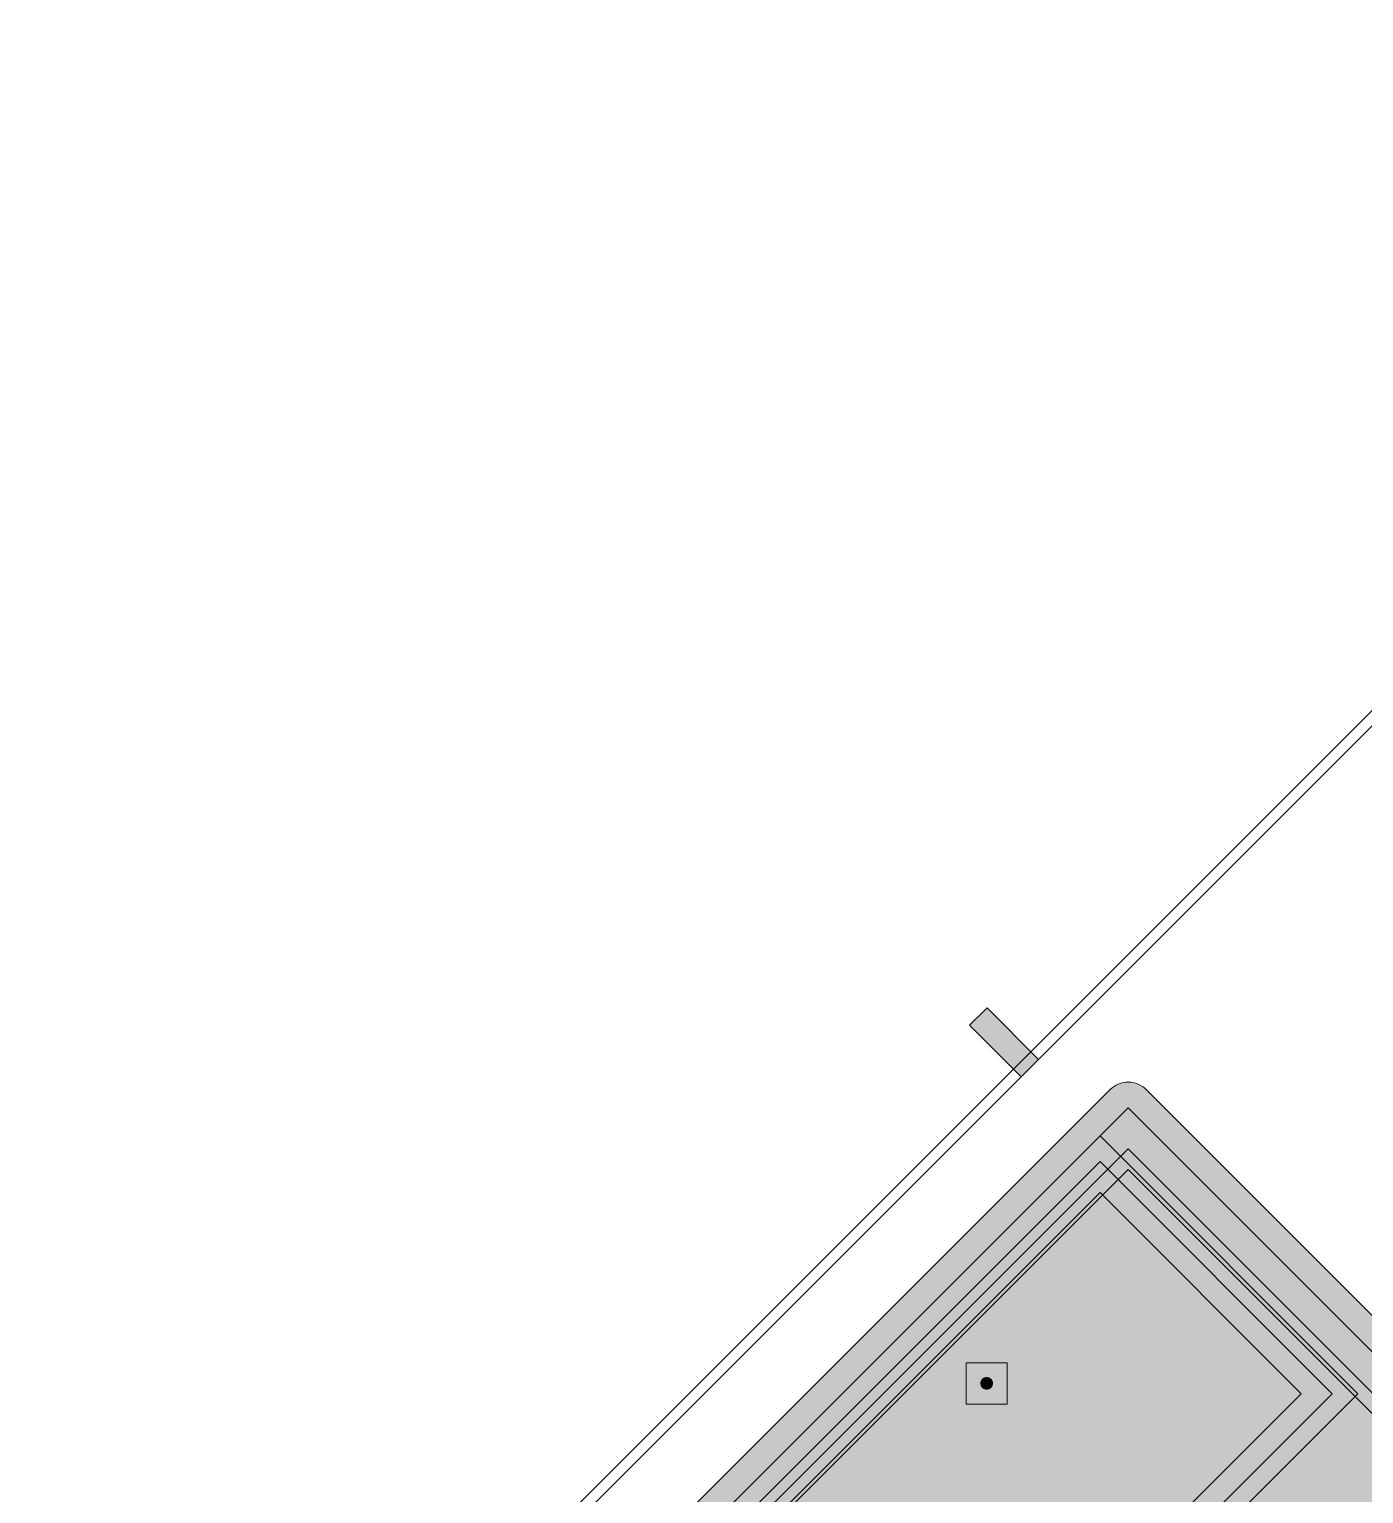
# Model space of a CAD drawing. Header units: metres. Extents: x 2172.2 to 2210.6, y 415.3 to 458.1.
# Drawn here: x 2172.988 to 2174.818, y 450.479 to 452.487 of the extents above; entities that cross this region are included whole.
import ezdxf

# ---------------------------------------------------------------- set-up
doc = ezdxf.new("R2010")
doc.units = ezdxf.units.M
for name, color, linetype, lineweight in [('NC_N1_BANQUETTES', 7, 'CONTINUOUS', 13), ('NC_N1_FLOOR_DECOR', 32, 'CONTINUOUS', 13), ('NC_N1_GLAZING', 4, 'CONTINUOUS', 13), ('NC_N1_WALLS', 7, 'CONTINUOUS', 25)]:
    doc.layers.add(name, color=color, linetype=linetype, lineweight=lineweight)

# ---------------------------------------------------------------- blocks, each defined once
blk = doc.blocks.new('NC_N1_ARCHITECTURE')
at = {"layer": 'NC_N1_WALLS', "true_color": 0xe7e6e1}
blk.add_hatch(color=256, dxfattribs=at).paths.add_polyline_path([(-15.722739, 17.121582), (-15.698698, 17.145624), (-15.627987, 17.074913), (-15.652029, 17.050871)])
at = {"layer": 'NC_N1_GLAZING', "linetype": 'CONTINUOUS', "lineweight": -2}
blk.add_lwpolyline([(-13.837099, 18.887014), (-13.826492, 18.876408), (-16.576925, 16.125977), (-16.58753, 16.136581)], close=True, dxfattribs=at)
at = {"layer": 'NC_N1_WALLS', "linetype": 'CONTINUOUS', "lineweight": -2}
blk.add_lwpolyline([(-15.722739, 17.121582), (-15.698698, 17.145624), (-15.627987, 17.074913), (-15.652029, 17.050871)], close=True, dxfattribs=at)
blk = doc.blocks.new('NC_N1_MIXED_FLOOR_ANNEX_L_1')
at = {"true_color": 0xeff0ee}
h = blk.add_hatch(color=256, dxfattribs=at)
h.dxf.hatch_style = 1
h.paths.add_polyline_path([(-15.5085, 13.9268), (-15.5119, 13.9273), (-15.5152, 13.9281), (-15.5185, 13.9293), (-15.5216, 13.9308), (-15.5245, 13.9325), (-15.5273, 13.9346), (-15.5298, 13.9369), (-17.0121, 15.4192), (-16.9447, 15.4867), (-16.9439, 15.4875), (-16.9332, 15.4993), (-16.9317, 15.5012), (-16.9317, 15.5012), (-16.9316, 15.5013), (-16.9303, 15.5032), (-16.9291, 15.5054), (-16.9282, 15.5077), (-16.9276, 15.5095), (-16.9275, 15.51), (-16.927, 15.5124), (-16.9269, 15.5131), (-16.9268, 15.5149), (-16.9268, 15.5168), (-16.9268, 15.5173), (-16.9268, 15.5179), (-16.927, 15.5198), (-16.9273, 15.5211), (-16.9275, 15.5222), (-16.9281, 15.5244), (-16.9282, 15.5245), (-16.9282, 15.5245), (-16.9291, 15.5268), (-16.9295, 15.5275), (-16.9303, 15.5289), (-16.9316, 15.5308), (-16.9317, 15.531), (-16.9332, 15.5329), (-16.9439, 15.5446), (-16.9447, 15.5455), (-16.9812, 15.582), (-15.5298, 17.0334), (-15.5273, 17.0357), (-15.5245, 17.0377), (-15.5216, 17.0395), (-15.5185, 17.041), (-15.5152, 17.0421), (-15.5119, 17.043), (-15.5085, 17.0435), (-15.5051, 17.0436), (-15.5016, 17.0435), (-15.4982, 17.043), (-15.4949, 17.0421), (-15.4917, 17.041), (-15.4886, 17.0395), (-15.4856, 17.0377), (-15.4829, 17.0357), (-15.4803, 17.0334), (-13.9568, 15.5099), (-13.9545, 15.5073), (-13.9525, 15.5046), (-13.9507, 15.5016), (-13.9492, 15.4985), (-13.9481, 15.4953), (-13.9472, 15.492), (-13.9467, 15.4886), (-13.9466, 15.4851), (-13.9467, 15.4817), (-13.9472, 15.4783), (-13.9481, 15.475), (-13.9492, 15.4717), (-13.9507, 15.4686), (-13.9525, 15.4657), (-13.9545, 15.4629), (-13.9568, 15.4604), (-15.4803, 13.9369), (-15.4829, 13.9346), (-15.4856, 13.9325), (-15.4886, 13.9308), (-15.4917, 13.9293), (-15.4949, 13.9281), (-15.4982, 13.9273), (-15.5016, 13.9268), (-15.5051, 13.9266)])
at = {"color": 0, "linetype": 'CONTINUOUS', "lineweight": -2, "true_color": 0xa5b2b8}
blk.add_lwpolyline([(-16.9812, 15.582), (-15.5298, 17.0334), (-15.5273, 17.0357), (-15.5245, 17.0377), (-15.5216, 17.0395), (-15.5185, 17.041), (-15.5152, 17.0421), (-15.5119, 17.043), (-15.5085, 17.0435), (-15.5051, 17.0436), (-15.5016, 17.0435), (-15.4982, 17.043), (-15.4949, 17.0421), (-15.4917, 17.041), (-15.4886, 17.0395), (-15.4856, 17.0377), (-15.4829, 17.0357), (-15.4803, 17.0334), (-13.9568, 15.5099)], dxfattribs=at)
at = {"color": 0, "linetype": 'CONTINUOUS', "lineweight": -2, "true_color": 0xa38246}
for points in [[(-16.9317, 15.582), (-15.5057, 17.008), (-15.5051, 17.0086), (-15.5045, 17.008), (-13.9822, 15.4857)], [(-16.8497, 15.5791), (-15.5051, 16.9238), (-14.0664, 15.4851)]]:
    blk.add_lwpolyline(points, dxfattribs=at)
at = {"color": 0, "linetype": 'CONTINUOUS', "lineweight": -2, "true_color": 0x778fa0}
blk.add_lwpolyline([(-16.8759, 15.5812), (-15.5051, 16.9521), (-14.0381, 15.4851)], dxfattribs=at)
blk = doc.blocks.new('NC_N1_ANNEX_L_BANQUETTE')
at = {"true_color": 0x778fa0}
h = blk.add_hatch(color=256, dxfattribs=at)
h.dxf.hatch_style = 1
h.paths.add_polyline_path([(-1.05, -0.83), (-1.05, 1.05), (-0.55, 1.05), (-0.55, -0.55), (1.05, -0.55), (1.05, -1.05), (-0.83, -1.05), (-0.83, -0.83)])
at = {"true_color": 0xa38246}
h = blk.add_hatch(color=256, dxfattribs=at)
h.dxf.hatch_style = 1
h.paths.add_polyline_path([(0.708, -0.92), (0.708, -0.9208), (0.7078, -0.9216), (0.7077, -0.9223), (0.7074, -0.9231), (0.7071, -0.9238), (0.7067, -0.9244), (0.7062, -0.9251), (0.7057, -0.9257), (0.7051, -0.9262), (0.7044, -0.9267), (0.7038, -0.9271), (0.7031, -0.9274), (0.7023, -0.9277), (0.7016, -0.9278), (0.7008, -0.928), (0.7, -0.928), (0.6992, -0.928), (0.6984, -0.9278), (0.6977, -0.9277), (0.6969, -0.9274), (0.6962, -0.9271), (0.6956, -0.9267), (0.6949, -0.9262), (0.6943, -0.9257), (0.6938, -0.9251), (0.6933, -0.9244), (0.6929, -0.9238), (0.6926, -0.9231), (0.6923, -0.9223), (0.6922, -0.9216), (0.692, -0.9208), (0.692, -0.92), (0.692, -0.9192), (0.6922, -0.9184), (0.6923, -0.9177), (0.6926, -0.9169), (0.6929, -0.9162), (0.6933, -0.9156), (0.6938, -0.9149), (0.6943, -0.9143), (0.6949, -0.9138), (0.6956, -0.9133), (0.6962, -0.9129), (0.6969, -0.9126), (0.6977, -0.9123), (0.6984, -0.9122), (0.6992, -0.912), (0.7, -0.912), (0.7008, -0.912), (0.7016, -0.9122), (0.7023, -0.9123), (0.7031, -0.9126), (0.7038, -0.9129), (0.7044, -0.9133), (0.7051, -0.9138), (0.7057, -0.9143), (0.7062, -0.9149), (0.7067, -0.9156), (0.7071, -0.9162), (0.7074, -0.9169), (0.7077, -0.9177), (0.7078, -0.9184), (0.708, -0.9192)])
at = {"color": 0, "linetype": 'CONTINUOUS', "lineweight": -2, "true_color": 0x2d3540}
blk.add_lwpolyline([(-1.05, -0.83), (-1.05, 1.05), (-0.55, 1.05), (-0.55, -0.55), (1.05, -0.55), (1.05, -1.05), (-0.83, -1.05), (-0.83, -0.83)], close=True, dxfattribs=at)
at = {"color": 0, "linetype": 'CONTINUOUS', "lineweight": -2, "true_color": 0xa38246}
for points in [[(-0.55, -0.575), (1.025, -0.575), (1.025, -1.025), (-0.805, -1.025)], [(-0.55, -0.605), (0.995, -0.605), (0.995, -0.995), (-0.775, -0.995)]]:
    blk.add_lwpolyline(points, dxfattribs=at)
at = {"color": 0, "linetype": 'CONTINUOUS', "lineweight": -2, "true_color": 0xbfccd3}
blk.add_lwpolyline([(0.7, -0.96), (0.74, -0.92), (0.7, -0.88), (0.66, -0.92)], close=True, dxfattribs=at)
at = {"color": 0, "linetype": 'CONTINUOUS', "lineweight": -2}
blk.add_lwpolyline([(0.708, -0.92), (0.708, -0.9208), (0.7078, -0.9216), (0.7077, -0.9223), (0.7074, -0.9231), (0.7071, -0.9238), (0.7067, -0.9244), (0.7062, -0.9251), (0.7057, -0.9257), (0.7051, -0.9262), (0.7044, -0.9267), (0.7038, -0.9271), (0.7031, -0.9274), (0.7023, -0.9277), (0.7016, -0.9278), (0.7008, -0.928), (0.7, -0.928), (0.6992, -0.928), (0.6984, -0.9278), (0.6977, -0.9277), (0.6969, -0.9274), (0.6962, -0.9271), (0.6956, -0.9267), (0.6949, -0.9262), (0.6943, -0.9257), (0.6938, -0.9251), (0.6933, -0.9244), (0.6929, -0.9238), (0.6926, -0.9231), (0.6923, -0.9223), (0.6922, -0.9216), (0.692, -0.9208), (0.692, -0.92), (0.692, -0.9192), (0.6922, -0.9184), (0.6923, -0.9177), (0.6926, -0.9169), (0.6929, -0.9162), (0.6933, -0.9156), (0.6938, -0.9149), (0.6943, -0.9143), (0.6949, -0.9138), (0.6956, -0.9133), (0.6962, -0.9129), (0.6969, -0.9126), (0.6977, -0.9123), (0.6984, -0.9122), (0.6992, -0.912), (0.7, -0.912), (0.7008, -0.912), (0.7016, -0.9122), (0.7023, -0.9123), (0.7031, -0.9126), (0.7038, -0.9129), (0.7044, -0.9133), (0.7051, -0.9138), (0.7057, -0.9143), (0.7062, -0.9149), (0.7067, -0.9156), (0.7071, -0.9162), (0.7074, -0.9169), (0.7077, -0.9177), (0.7078, -0.9184), (0.708, -0.9192)], close=True, dxfattribs=at)

msp = doc.modelspace()

# ---------------------------------------------------------------- block references
at = {"layer": 'NC_N1_BANQUETTES', "linetype": 'CONTINUOUS', "yscale": -1, "rotation": 45}
msp.add_blockref('NC_N1_ANNEX_L_BANQUETTE', (2174.4564, 449.4851), dxfattribs=at)
at = {"layer": 'NC_N1_FLOOR_DECOR', "linetype": 'CONTINUOUS'}
msp.add_blockref('NC_N1_MIXED_FLOOR_ANNEX_L_1', (2190, 434), dxfattribs=at)
at = {"layer": 'NC_N1_WALLS'}
msp.add_blockref('NC_N1_ARCHITECTURE', (2190, 434), dxfattribs=at)

doc.saveas('drawing.dxf')
